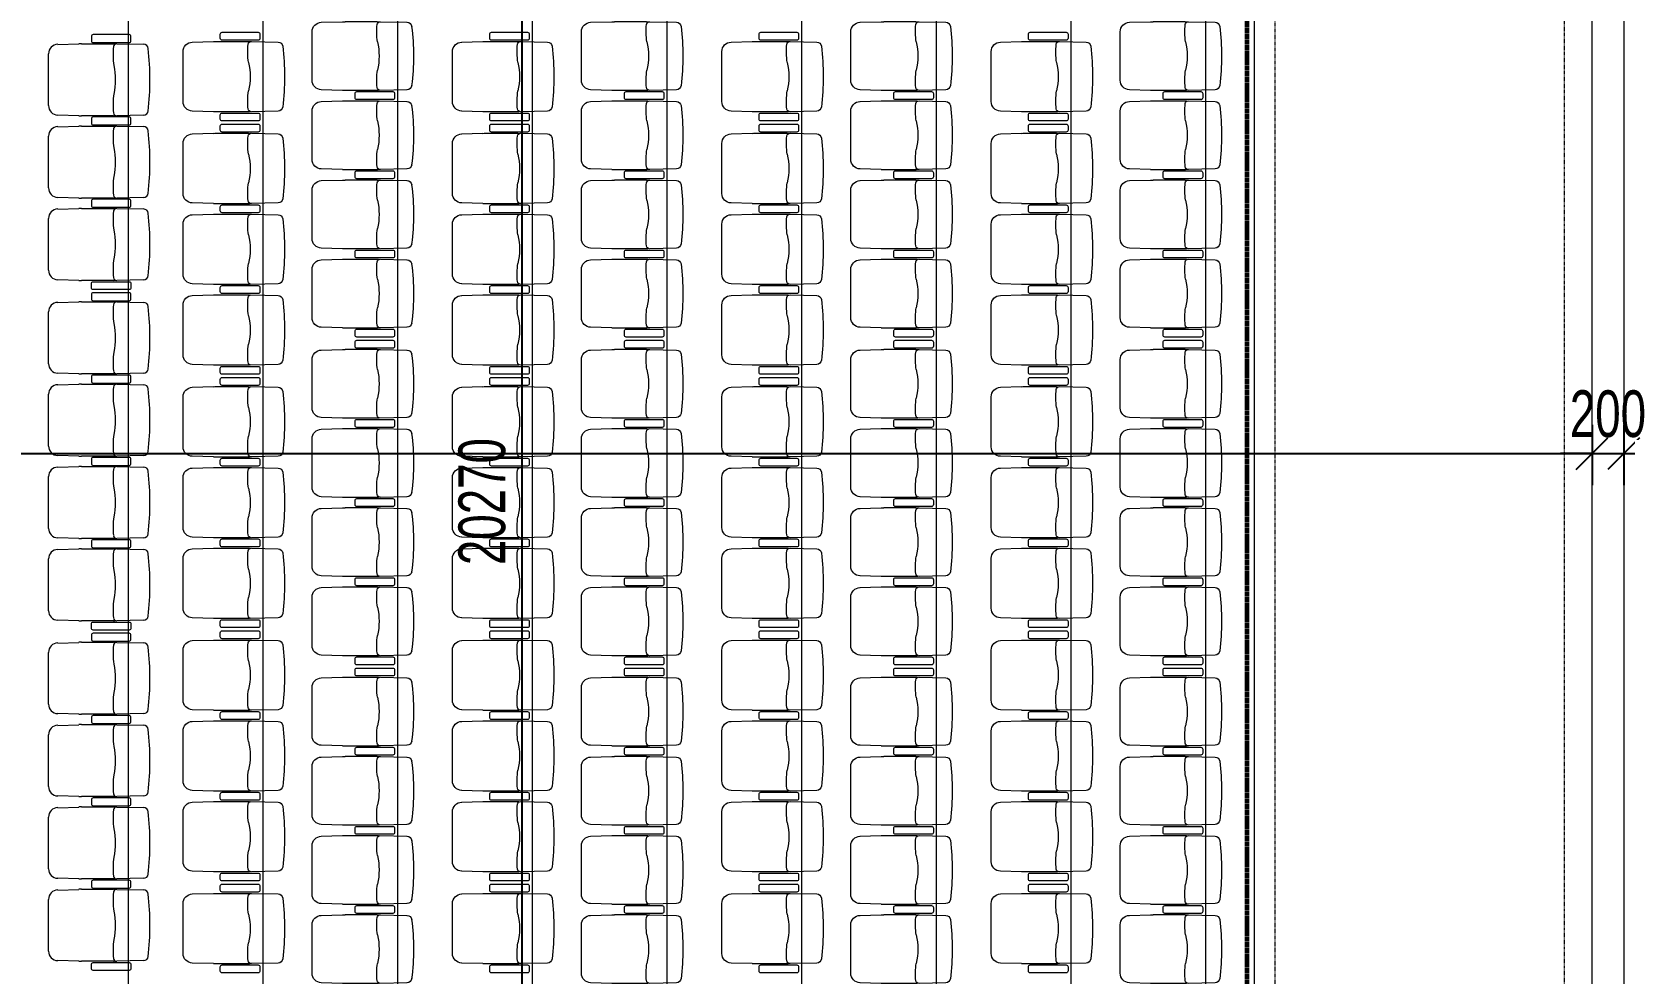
# Model space of a CAD drawing. Header units: millimetres. Extents: x 10569 to 232243, y -25347 to 80743.
# Drawn here: x 65102 to 75151, y 16754 to 22699 of the extents above; entities that cross this region are included whole.
import ezdxf

# ---------------------------------------------------------------- set-up
doc = ezdxf.new("R2010")
doc.units = ezdxf.units.MM
doc.linetypes.add('Dash', pattern=[6, 3, -3])
doc.linetypes.add('Hidden', pattern=[7.14375, 4.7625, -2.38125])
for name, color, linetype, lineweight in [('A-ANNO-DIMS', 211, 'Continuous', 5), ('A-DETL', 90, 'Continuous', 9), ('A-DETL-HDLN', 90, 'Hidden', 9), ('A-WALL', 113, 'Continuous', 20), ('P001', 131, 'Continuous', 9), ('P003', 231, 'Continuous', 9), ('P007', 191, 'Continuous', 9), ('P014', 61, 'Continuous', 9), ('P907', 195, 'Continuous', 9), ('SEATING OPTION A PLAN_20181105_dwg _2_', 8, 'Continuous', 9)]:
    doc.layers.add(name, color=color, linetype=linetype, lineweight=lineweight)
doc.styles.add('Arial_2', font='arial.ttf', dxfattribs={"width": 0.7, "height": 295.05988})
doc.dimstyles.new('Linear_-_1_5mm_Arial', dxfattribs={"dimscale": 304.8, "dimtxt": 300, "dimasz": 0.656168, "dimexe": 0.656168, "dimexo": 0.0625, "dimgap": 0.328084, "dimtad": 1, "dimdec": 0, "dimzin": 0, "dimdsep": 46, "dimtxsty": 'Arial_2', "dimblk1": 'OBLIQUE', "dimblk2": 'OBLIQUE', "dimsah": 1, "dimcen": 0.09, "dimadec": 0, "dimazin": 0, "dimtfac": 1, "dimtdec": 4, "dimtix": 1, "dimtmove": 0, "dimatfit": 3, "dimfxl": 0.656168, "dimfxlon": 1, "dimtvp": 1, "dimtolj": 1, "dimtzin": 0, "dimarcsym": 2})

# ---------------------------------------------------------------- blocks, each defined once
blk = doc.blocks.new('SEATING OPTION A PLAN_20181105_dwg_Hr_ch_CS-01_500-19088042-TENDER DRAFT G_F')
at = {"layer": 'P001', "color": 253}
for p, q in [((-347, 217), (-481, 213)), ((-129, 218), (-331, 218)), ((60, 213), (-108, 217)), ((-539, 153), (-539, -153)), ((-481, -213), (-347, -217)), ((-331, -218), (-129, -218)), ((-108, -217), (60, -213))]:
    blk.add_line(p, q, dxfattribs=at)
for centre, radius, start, end in [((-479, 153), 60, 91.7184, 180), ((-331, -332), 550, 90, 91.7184), ((-129, 178), 40, 71.95, 90), ((-109, 197), 20, 88.7726, 173.5969), ((60, 183), 30, 7.0549, 88.7726), ((278, 154), 409, 173.5969, 188.9692), ((-1423, 0), 1524, 352.9451, 7.0549), ((-526, 0), 410, 347.3196, 12.6804), ((278, -154), 409, 171.0308, 186.4031), ((-479, -153), 60, 180, 268.2816), ((-109, -197), 20, 186.4031, 271.2274), ((60, -183), 30, 271.2274, 352.9451), ((-331, 333), 550, 268.2816, 270), ((-129, -177), 40, 270, 288.05)]:
    blk.add_arc(centre, radius, start, end, dxfattribs=at)
blk = doc.blocks.new('SEATING OPTION A PLAN_20181105_dwg_Hr_ch_CS-01_hiji-19088041-TENDER DRAFT G_F')
at = {"layer": 'P003', "color": 253}
for p, q in [((-268, 13), (-268, -13)), ((-30, 25), (-256, 25)), ((-18, -13), (-18, 13)), ((-256, -25), (-30, -25))]:
    blk.add_line(p, q, dxfattribs=at)
for centre, start, end in [((-256, 13), 90, 180), ((-30, 13), 360, 90), ((-256, -13), 180, 270), ((-30, -13), 270, 0)]:
    blk.add_arc(centre, 12, start, end, dxfattribs=at)
blk = doc.blocks.new('SEATING OPTION A PLAN_20181105_dwg_B$3A57D8191-19088043-TENDER DRAFT G_F')
at = {"layer": 'P001', "color": 253}
for p, q in [((-311, 222), (-445, 218)), ((-93, 223), (-295, 223)), ((96, 218), (-72, 222)), ((-503, 158), (-503, -158)), ((-445, -218), (-311, -222)), ((-295, -222), (-93, -222)), ((-72, -222), (96, -218))]:
    blk.add_line(p, q, dxfattribs=at)
for centre, radius, start, end in [((-443, 158), 60, 91.7184, 180), ((-295, -327), 550, 90, 91.7184), ((352, 157), 447, 173.8758, 188.5782), ((-93, 183), 40, 71.95, 90), ((-73, 202), 20, 88.7726, 173.5969), ((96, 188), 30, 7.0549, 88.7726), ((-1469, 0), 1606, 353.1282, 6.8718), ((-490, 0), 410, 347.3196, 12.6804), ((352, -157), 447, 171.4218, 186.1242), ((-443, -158), 60, 180, 268.2816), ((96, -188), 30, 271.2274, 352.9451), ((-295, 328), 550, 268.2816, 270), ((-73, -202), 20, 186.4031, 271.2274), ((-93, -182), 40, 270, 288.05)]:
    blk.add_arc(centre, radius, start, end, dxfattribs=at)
blk = doc.blocks.new('SEATING OPTION A PLAN_20181105_dwg_Hr_ch_CS-01_hiji-19088044-TENDER DRAFT G_F')
at = {"layer": 'P003', "color": 253}
for p, q in [((-268, 13), (-268, -13)), ((-30, 25), (-256, 25)), ((-18, -13), (-18, 13)), ((-256, -25), (-30, -25))]:
    blk.add_line(p, q, dxfattribs=at)
for centre, start, end in [((-256, 13), 90, 180), ((-30, 13), 360, 90), ((-256, -13), 180, 270), ((-30, -13), 270, 0)]:
    blk.add_arc(centre, 12, start, end, dxfattribs=at)
blk = doc.blocks.new('SEATING OPTION A PLAN_20181105_dwg_B$AE7F12672-19088045-TENDER DRAFT G_F')
at = {"layer": 'P014', "color": 253}
for p, q in [((155166, 171874), (155334, 171878)), ((155355, 171878), (155557, 171878)), ((155573, 171878), (155707, 171874)), ((155765, 171814), (155765, 171487)), ((155334, 171424), (155166, 171427)), ((155557, 171423), (155355, 171423)), ((155707, 171428), (155573, 171424))]:
    blk.add_line(p, q, dxfattribs=at)
for centre, radius, start, end in [((156816, 171651), 1691, 173.3021, 186.6979), ((155166, 171844), 30, 91.2274, 172.9451), ((155335, 171858), 20, 6.4031, 91.2274), ((155355, 171838), 40, 90, 108.05), ((154871, 171810), 487, 351.7803, 5.8686), ((155557, 171328), 550, 88.2816, 90), ((155705, 171814), 60, 0, 88.2816), ((155752, 171651), 410, 167.3196, 192.6804), ((154871, 171491), 487, 354.1314, 8.2197), ((155166, 171457), 30, 187.0549, 268.7726), ((155705, 171487), 60, 271.7184, 360), ((155335, 171444), 20, 268.7726, 353.5969), ((155355, 171463), 40, 251.95, 270), ((155557, 171973), 550, 270, 271.7184)]:
    blk.add_arc(centre, radius, start, end, dxfattribs=at)
blk = doc.blocks.new('SEATING OPTION A PLAN_20181105_dwg _2_-19088040-TENDER DRAFT G_F')
at = {"layer": 'P007', "color": 253, "flags": 128}
blk.add_lwpolyline([(13624, 36612), (13624, 20882), (-1132, 20882), (-1132, 36612)], dxfattribs=at)
at = {"layer": 'P907', "color": 253}
for p, q in [((6518, 36612), (6518, 20882)), ((7368, 36612), (7368, 20882)), ((8218, 36612), (8218, 20882)), ((9068, 36612), (9068, 20882)), ((9918, 36612), (9918, 20882)), ((10768, 36612), (10768, 20882)), ((11618, 36612), (11618, 20882)), ((12468, 36612), (12468, 20882)), ((13318, 36612), (13318, 20882))]:
    blk.add_line(p, q, dxfattribs=at)
at = {"extrusion": (0, 0, -1), "zscale": -1, "rotation": 180}
for name, p in [('SEATING OPTION A PLAN_20181105_dwg_Hr_ch_CS-01_hiji-19088041-TENDER DRAFT G_F', (-7368, 31839)), ('SEATING OPTION A PLAN_20181105_dwg_Hr_ch_CS-01_500-19088042-TENDER DRAFT G_F', (-8218, 31714)), ('SEATING OPTION A PLAN_20181105_dwg_Hr_ch_CS-01_hiji-19088041-TENDER DRAFT G_F', (-9068, 31839)), ('SEATING OPTION A PLAN_20181105_dwg_Hr_ch_CS-01_500-19088042-TENDER DRAFT G_F', (-9918, 31714)), ('SEATING OPTION A PLAN_20181105_dwg_Hr_ch_CS-01_hiji-19088041-TENDER DRAFT G_F', (-10768, 31839)), ('SEATING OPTION A PLAN_20181105_dwg_Hr_ch_CS-01_500-19088042-TENDER DRAFT G_F', (-11618, 31714)), ('SEATING OPTION A PLAN_20181105_dwg_Hr_ch_CS-01_hiji-19088041-TENDER DRAFT G_F', (-12468, 31839)), ('SEATING OPTION A PLAN_20181105_dwg_Hr_ch_CS-01_500-19088042-TENDER DRAFT G_F', (-13318, 31714)), ('SEATING OPTION A PLAN_20181105_dwg_B$3A57D8191-19088043-TENDER DRAFT G_F', (-7368, 31584)), ('SEATING OPTION A PLAN_20181105_dwg_B$3A57D8191-19088043-TENDER DRAFT G_F', (-9068, 31584)), ('SEATING OPTION A PLAN_20181105_dwg_B$3A57D8191-19088043-TENDER DRAFT G_F', (-10768, 31584)), ('SEATING OPTION A PLAN_20181105_dwg_B$3A57D8191-19088043-TENDER DRAFT G_F', (-12468, 31584)), ('SEATING OPTION A PLAN_20181105_dwg_Hr_ch_CS-01_hiji-19088041-TENDER DRAFT G_F', (-8218, 31464)), ('SEATING OPTION A PLAN_20181105_dwg_Hr_ch_CS-01_hiji-19088041-TENDER DRAFT G_F', (-9918, 31464)), ('SEATING OPTION A PLAN_20181105_dwg_Hr_ch_CS-01_hiji-19088041-TENDER DRAFT G_F', (-11618, 31464)), ('SEATING OPTION A PLAN_20181105_dwg_Hr_ch_CS-01_hiji-19088041-TENDER DRAFT G_F', (-13318, 31464)), ('SEATING OPTION A PLAN_20181105_dwg_Hr_ch_CS-01_hiji-19088041-TENDER DRAFT G_F', (-7368, 31329)), ('SEATING OPTION A PLAN_20181105_dwg_Hr_ch_CS-01_500-19088042-TENDER DRAFT G_F', (-8218, 31214)), ('SEATING OPTION A PLAN_20181105_dwg_Hr_ch_CS-01_hiji-19088041-TENDER DRAFT G_F', (-9068, 31329)), ('SEATING OPTION A PLAN_20181105_dwg_Hr_ch_CS-01_500-19088042-TENDER DRAFT G_F', (-9918, 31214)), ('SEATING OPTION A PLAN_20181105_dwg_Hr_ch_CS-01_hiji-19088041-TENDER DRAFT G_F', (-10768, 31329)), ('SEATING OPTION A PLAN_20181105_dwg_Hr_ch_CS-01_500-19088042-TENDER DRAFT G_F', (-11618, 31214)), ('SEATING OPTION A PLAN_20181105_dwg_Hr_ch_CS-01_hiji-19088041-TENDER DRAFT G_F', (-12468, 31329)), ('SEATING OPTION A PLAN_20181105_dwg_Hr_ch_CS-01_500-19088042-TENDER DRAFT G_F', (-13318, 31214)), ('SEATING OPTION A PLAN_20181105_dwg_Hr_ch_CS-01_hiji-19088041-TENDER DRAFT G_F', (-7368, 31259)), ('SEATING OPTION A PLAN_20181105_dwg_Hr_ch_CS-01_hiji-19088041-TENDER DRAFT G_F', (-9068, 31259)), ('SEATING OPTION A PLAN_20181105_dwg_Hr_ch_CS-01_hiji-19088041-TENDER DRAFT G_F', (-10768, 31259)), ('SEATING OPTION A PLAN_20181105_dwg_Hr_ch_CS-01_hiji-19088041-TENDER DRAFT G_F', (-12468, 31259)), ('SEATING OPTION A PLAN_20181105_dwg_B$3A57D8191-19088043-TENDER DRAFT G_F', (-7368, 31004)), ('SEATING OPTION A PLAN_20181105_dwg_B$3A57D8191-19088043-TENDER DRAFT G_F', (-9068, 31004)), ('SEATING OPTION A PLAN_20181105_dwg_B$3A57D8191-19088043-TENDER DRAFT G_F', (-10768, 31004)), ('SEATING OPTION A PLAN_20181105_dwg_B$3A57D8191-19088043-TENDER DRAFT G_F', (-12468, 31004)), ('SEATING OPTION A PLAN_20181105_dwg_Hr_ch_CS-01_hiji-19088041-TENDER DRAFT G_F', (-8218, 30964)), ('SEATING OPTION A PLAN_20181105_dwg_Hr_ch_CS-01_hiji-19088041-TENDER DRAFT G_F', (-9918, 30964)), ('SEATING OPTION A PLAN_20181105_dwg_Hr_ch_CS-01_hiji-19088041-TENDER DRAFT G_F', (-11618, 30964)), ('SEATING OPTION A PLAN_20181105_dwg_Hr_ch_CS-01_hiji-19088041-TENDER DRAFT G_F', (-13318, 30964)), ('SEATING OPTION A PLAN_20181105_dwg_Hr_ch_CS-01_500-19088042-TENDER DRAFT G_F', (-8218, 30714)), ('SEATING OPTION A PLAN_20181105_dwg_Hr_ch_CS-01_500-19088042-TENDER DRAFT G_F', (-9918, 30714)), ('SEATING OPTION A PLAN_20181105_dwg_Hr_ch_CS-01_500-19088042-TENDER DRAFT G_F', (-11618, 30714)), ('SEATING OPTION A PLAN_20181105_dwg_Hr_ch_CS-01_500-19088042-TENDER DRAFT G_F', (-13318, 30714)), ('SEATING OPTION A PLAN_20181105_dwg_Hr_ch_CS-01_hiji-19088041-TENDER DRAFT G_F', (-7368, 30749)), ('SEATING OPTION A PLAN_20181105_dwg_Hr_ch_CS-01_hiji-19088041-TENDER DRAFT G_F', (-9068, 30749)), ('SEATING OPTION A PLAN_20181105_dwg_Hr_ch_CS-01_hiji-19088041-TENDER DRAFT G_F', (-10768, 30749)), ('SEATING OPTION A PLAN_20181105_dwg_Hr_ch_CS-01_hiji-19088041-TENDER DRAFT G_F', (-12468, 30749)), ('SEATING OPTION A PLAN_20181105_dwg_B$3A57D8191-19088043-TENDER DRAFT G_F', (-7368, 30494)), ('SEATING OPTION A PLAN_20181105_dwg_B$3A57D8191-19088043-TENDER DRAFT G_F', (-9068, 30494)), ('SEATING OPTION A PLAN_20181105_dwg_B$3A57D8191-19088043-TENDER DRAFT G_F', (-10768, 30494)), ('SEATING OPTION A PLAN_20181105_dwg_B$3A57D8191-19088043-TENDER DRAFT G_F', (-12468, 30494)), ('SEATING OPTION A PLAN_20181105_dwg_Hr_ch_CS-01_hiji-19088041-TENDER DRAFT G_F', (-8218, 30464)), ('SEATING OPTION A PLAN_20181105_dwg_Hr_ch_CS-01_hiji-19088041-TENDER DRAFT G_F', (-9918, 30464)), ('SEATING OPTION A PLAN_20181105_dwg_Hr_ch_CS-01_hiji-19088041-TENDER DRAFT G_F', (-11618, 30464)), ('SEATING OPTION A PLAN_20181105_dwg_Hr_ch_CS-01_hiji-19088041-TENDER DRAFT G_F', (-13318, 30464)), ('SEATING OPTION A PLAN_20181105_dwg_Hr_ch_CS-01_500-19088042-TENDER DRAFT G_F', (-8218, 30214)), ('SEATING OPTION A PLAN_20181105_dwg_Hr_ch_CS-01_500-19088042-TENDER DRAFT G_F', (-9918, 30214)), ('SEATING OPTION A PLAN_20181105_dwg_Hr_ch_CS-01_500-19088042-TENDER DRAFT G_F', (-11618, 30214)), ('SEATING OPTION A PLAN_20181105_dwg_Hr_ch_CS-01_500-19088042-TENDER DRAFT G_F', (-13318, 30214)), ('SEATING OPTION A PLAN_20181105_dwg_Hr_ch_CS-01_hiji-19088041-TENDER DRAFT G_F', (-6554, 30264)), ('SEATING OPTION A PLAN_20181105_dwg_Hr_ch_CS-01_hiji-19088041-TENDER DRAFT G_F', (-7368, 30239)), ('SEATING OPTION A PLAN_20181105_dwg_Hr_ch_CS-01_hiji-19088041-TENDER DRAFT G_F', (-9068, 30239)), ('SEATING OPTION A PLAN_20181105_dwg_Hr_ch_CS-01_hiji-19088041-TENDER DRAFT G_F', (-10768, 30239)), ('SEATING OPTION A PLAN_20181105_dwg_Hr_ch_CS-01_hiji-19088041-TENDER DRAFT G_F', (-12468, 30239)), ('SEATING OPTION A PLAN_20181105_dwg_B$3A57D8191-19088043-TENDER DRAFT G_F', (-7368, 29984)), ('SEATING OPTION A PLAN_20181105_dwg_B$3A57D8191-19088043-TENDER DRAFT G_F', (-9068, 29984)), ('SEATING OPTION A PLAN_20181105_dwg_B$3A57D8191-19088043-TENDER DRAFT G_F', (-10768, 29984)), ('SEATING OPTION A PLAN_20181105_dwg_B$3A57D8191-19088043-TENDER DRAFT G_F', (-12468, 29984)), ('SEATING OPTION A PLAN_20181105_dwg_Hr_ch_CS-01_hiji-19088041-TENDER DRAFT G_F', (-8218, 29964)), ('SEATING OPTION A PLAN_20181105_dwg_Hr_ch_CS-01_hiji-19088041-TENDER DRAFT G_F', (-9918, 29964)), ('SEATING OPTION A PLAN_20181105_dwg_Hr_ch_CS-01_hiji-19088041-TENDER DRAFT G_F', (-11618, 29964)), ('SEATING OPTION A PLAN_20181105_dwg_Hr_ch_CS-01_hiji-19088041-TENDER DRAFT G_F', (-13318, 29964)), ('SEATING OPTION A PLAN_20181105_dwg_Hr_ch_CS-01_500-19088042-TENDER DRAFT G_F', (-8218, 29644)), ('SEATING OPTION A PLAN_20181105_dwg_Hr_ch_CS-01_hiji-19088041-TENDER DRAFT G_F', (-8218, 29894)), ('SEATING OPTION A PLAN_20181105_dwg_Hr_ch_CS-01_500-19088042-TENDER DRAFT G_F', (-9918, 29644)), ('SEATING OPTION A PLAN_20181105_dwg_Hr_ch_CS-01_hiji-19088041-TENDER DRAFT G_F', (-9918, 29894)), ('SEATING OPTION A PLAN_20181105_dwg_Hr_ch_CS-01_500-19088042-TENDER DRAFT G_F', (-11618, 29644)), ('SEATING OPTION A PLAN_20181105_dwg_Hr_ch_CS-01_hiji-19088041-TENDER DRAFT G_F', (-11618, 29894)), ('SEATING OPTION A PLAN_20181105_dwg_Hr_ch_CS-01_500-19088042-TENDER DRAFT G_F', (-13318, 29644)), ('SEATING OPTION A PLAN_20181105_dwg_Hr_ch_CS-01_hiji-19088041-TENDER DRAFT G_F', (-13318, 29894)), ('SEATING OPTION A PLAN_20181105_dwg_Hr_ch_CS-01_hiji-19088041-TENDER DRAFT G_F', (-7368, 29729)), ('SEATING OPTION A PLAN_20181105_dwg_Hr_ch_CS-01_hiji-19088041-TENDER DRAFT G_F', (-9068, 29729)), ('SEATING OPTION A PLAN_20181105_dwg_Hr_ch_CS-01_hiji-19088041-TENDER DRAFT G_F', (-10768, 29729)), ('SEATING OPTION A PLAN_20181105_dwg_Hr_ch_CS-01_hiji-19088041-TENDER DRAFT G_F', (-12468, 29729)), ('SEATING OPTION A PLAN_20181105_dwg_Hr_ch_CS-01_hiji-19088041-TENDER DRAFT G_F', (-7368, 29659)), ('SEATING OPTION A PLAN_20181105_dwg_Hr_ch_CS-01_hiji-19088041-TENDER DRAFT G_F', (-9068, 29659)), ('SEATING OPTION A PLAN_20181105_dwg_Hr_ch_CS-01_hiji-19088041-TENDER DRAFT G_F', (-10768, 29659)), ('SEATING OPTION A PLAN_20181105_dwg_Hr_ch_CS-01_hiji-19088041-TENDER DRAFT G_F', (-12468, 29659)), ('SEATING OPTION A PLAN_20181105_dwg_B$3A57D8191-19088043-TENDER DRAFT G_F', (-7368, 29404)), ('SEATING OPTION A PLAN_20181105_dwg_B$3A57D8191-19088043-TENDER DRAFT G_F', (-9068, 29404)), ('SEATING OPTION A PLAN_20181105_dwg_B$3A57D8191-19088043-TENDER DRAFT G_F', (-10768, 29404)), ('SEATING OPTION A PLAN_20181105_dwg_B$3A57D8191-19088043-TENDER DRAFT G_F', (-12468, 29404)), ('SEATING OPTION A PLAN_20181105_dwg_Hr_ch_CS-01_500-19088042-TENDER DRAFT G_F', (-8218, 29144)), ('SEATING OPTION A PLAN_20181105_dwg_Hr_ch_CS-01_hiji-19088041-TENDER DRAFT G_F', (-8218, 29394)), ('SEATING OPTION A PLAN_20181105_dwg_Hr_ch_CS-01_500-19088042-TENDER DRAFT G_F', (-9918, 29144)), ('SEATING OPTION A PLAN_20181105_dwg_Hr_ch_CS-01_hiji-19088041-TENDER DRAFT G_F', (-9918, 29394)), ('SEATING OPTION A PLAN_20181105_dwg_Hr_ch_CS-01_500-19088042-TENDER DRAFT G_F', (-11618, 29144)), ('SEATING OPTION A PLAN_20181105_dwg_Hr_ch_CS-01_hiji-19088041-TENDER DRAFT G_F', (-11618, 29394)), ('SEATING OPTION A PLAN_20181105_dwg_Hr_ch_CS-01_500-19088042-TENDER DRAFT G_F', (-13318, 29144)), ('SEATING OPTION A PLAN_20181105_dwg_Hr_ch_CS-01_hiji-19088041-TENDER DRAFT G_F', (-13318, 29394)), ('SEATING OPTION A PLAN_20181105_dwg_Hr_ch_CS-01_hiji-19088041-TENDER DRAFT G_F', (-7368, 29149)), ('SEATING OPTION A PLAN_20181105_dwg_Hr_ch_CS-01_hiji-19088041-TENDER DRAFT G_F', (-9068, 29149)), ('SEATING OPTION A PLAN_20181105_dwg_Hr_ch_CS-01_hiji-19088041-TENDER DRAFT G_F', (-10768, 29149)), ('SEATING OPTION A PLAN_20181105_dwg_Hr_ch_CS-01_hiji-19088041-TENDER DRAFT G_F', (-12468, 29149)), ('SEATING OPTION A PLAN_20181105_dwg_B$3A57D8191-19088043-TENDER DRAFT G_F', (-7368, 28894)), ('SEATING OPTION A PLAN_20181105_dwg_B$3A57D8191-19088043-TENDER DRAFT G_F', (-9068, 28894)), ('SEATING OPTION A PLAN_20181105_dwg_B$3A57D8191-19088043-TENDER DRAFT G_F', (-10768, 28894)), ('SEATING OPTION A PLAN_20181105_dwg_B$3A57D8191-19088043-TENDER DRAFT G_F', (-12468, 28894)), ('SEATING OPTION A PLAN_20181105_dwg_Hr_ch_CS-01_500-19088042-TENDER DRAFT G_F', (-8218, 28644)), ('SEATING OPTION A PLAN_20181105_dwg_Hr_ch_CS-01_hiji-19088041-TENDER DRAFT G_F', (-8218, 28894)), ('SEATING OPTION A PLAN_20181105_dwg_Hr_ch_CS-01_500-19088042-TENDER DRAFT G_F', (-9918, 28644)), ('SEATING OPTION A PLAN_20181105_dwg_Hr_ch_CS-01_hiji-19088041-TENDER DRAFT G_F', (-9918, 28894)), ('SEATING OPTION A PLAN_20181105_dwg_Hr_ch_CS-01_500-19088042-TENDER DRAFT G_F', (-11618, 28644)), ('SEATING OPTION A PLAN_20181105_dwg_Hr_ch_CS-01_hiji-19088041-TENDER DRAFT G_F', (-11618, 28894)), ('SEATING OPTION A PLAN_20181105_dwg_Hr_ch_CS-01_500-19088042-TENDER DRAFT G_F', (-13318, 28644)), ('SEATING OPTION A PLAN_20181105_dwg_Hr_ch_CS-01_hiji-19088041-TENDER DRAFT G_F', (-13318, 28894)), ('SEATING OPTION A PLAN_20181105_dwg_Hr_ch_CS-01_hiji-19088041-TENDER DRAFT G_F', (-7368, 28639)), ('SEATING OPTION A PLAN_20181105_dwg_Hr_ch_CS-01_hiji-19088041-TENDER DRAFT G_F', (-9068, 28639)), ('SEATING OPTION A PLAN_20181105_dwg_Hr_ch_CS-01_hiji-19088041-TENDER DRAFT G_F', (-10768, 28639)), ('SEATING OPTION A PLAN_20181105_dwg_Hr_ch_CS-01_hiji-19088041-TENDER DRAFT G_F', (-12468, 28639)), ('SEATING OPTION A PLAN_20181105_dwg_B$3A57D8191-19088043-TENDER DRAFT G_F', (-7368, 28384)), ('SEATING OPTION A PLAN_20181105_dwg_B$3A57D8191-19088043-TENDER DRAFT G_F', (-9068, 28384)), ('SEATING OPTION A PLAN_20181105_dwg_B$3A57D8191-19088043-TENDER DRAFT G_F', (-10768, 28384)), ('SEATING OPTION A PLAN_20181105_dwg_B$3A57D8191-19088043-TENDER DRAFT G_F', (-12468, 28384)), ('SEATING OPTION A PLAN_20181105_dwg_Hr_ch_CS-01_500-19088042-TENDER DRAFT G_F', (-8218, 28144)), ('SEATING OPTION A PLAN_20181105_dwg_Hr_ch_CS-01_hiji-19088041-TENDER DRAFT G_F', (-8218, 28394)), ('SEATING OPTION A PLAN_20181105_dwg_Hr_ch_CS-01_500-19088042-TENDER DRAFT G_F', (-9918, 28144)), ('SEATING OPTION A PLAN_20181105_dwg_Hr_ch_CS-01_hiji-19088041-TENDER DRAFT G_F', (-9918, 28394)), ('SEATING OPTION A PLAN_20181105_dwg_Hr_ch_CS-01_500-19088042-TENDER DRAFT G_F', (-11618, 28144)), ('SEATING OPTION A PLAN_20181105_dwg_Hr_ch_CS-01_hiji-19088041-TENDER DRAFT G_F', (-11618, 28394)), ('SEATING OPTION A PLAN_20181105_dwg_Hr_ch_CS-01_500-19088042-TENDER DRAFT G_F', (-13318, 28144)), ('SEATING OPTION A PLAN_20181105_dwg_Hr_ch_CS-01_hiji-19088041-TENDER DRAFT G_F', (-13318, 28394)), ('SEATING OPTION A PLAN_20181105_dwg_Hr_ch_CS-01_hiji-19088041-TENDER DRAFT G_F', (-6554, 28114)), ('SEATING OPTION A PLAN_20181105_dwg_Hr_ch_CS-01_hiji-19088041-TENDER DRAFT G_F', (-7368, 28129)), ('SEATING OPTION A PLAN_20181105_dwg_Hr_ch_CS-01_hiji-19088041-TENDER DRAFT G_F', (-9068, 28129)), ('SEATING OPTION A PLAN_20181105_dwg_Hr_ch_CS-01_hiji-19088041-TENDER DRAFT G_F', (-10768, 28129)), ('SEATING OPTION A PLAN_20181105_dwg_Hr_ch_CS-01_hiji-19088041-TENDER DRAFT G_F', (-12468, 28129)), ('SEATING OPTION A PLAN_20181105_dwg_Hr_ch_CS-01_hiji-19088041-TENDER DRAFT G_F', (-7368, 28059)), ('SEATING OPTION A PLAN_20181105_dwg_Hr_ch_CS-01_hiji-19088041-TENDER DRAFT G_F', (-9068, 28059)), ('SEATING OPTION A PLAN_20181105_dwg_Hr_ch_CS-01_hiji-19088041-TENDER DRAFT G_F', (-10768, 28059)), ('SEATING OPTION A PLAN_20181105_dwg_Hr_ch_CS-01_hiji-19088041-TENDER DRAFT G_F', (-12468, 28059)), ('SEATING OPTION A PLAN_20181105_dwg_B$3A57D8191-19088043-TENDER DRAFT G_F', (-7368, 27804)), ('SEATING OPTION A PLAN_20181105_dwg_B$3A57D8191-19088043-TENDER DRAFT G_F', (-9068, 27804)), ('SEATING OPTION A PLAN_20181105_dwg_B$3A57D8191-19088043-TENDER DRAFT G_F', (-10768, 27804)), ('SEATING OPTION A PLAN_20181105_dwg_B$3A57D8191-19088043-TENDER DRAFT G_F', (-12468, 27804)), ('SEATING OPTION A PLAN_20181105_dwg_Hr_ch_CS-01_hiji-19088041-TENDER DRAFT G_F', (-8218, 27894)), ('SEATING OPTION A PLAN_20181105_dwg_Hr_ch_CS-01_hiji-19088041-TENDER DRAFT G_F', (-8218, 27824)), ('SEATING OPTION A PLAN_20181105_dwg_Hr_ch_CS-01_hiji-19088041-TENDER DRAFT G_F', (-9918, 27894)), ('SEATING OPTION A PLAN_20181105_dwg_Hr_ch_CS-01_hiji-19088041-TENDER DRAFT G_F', (-9918, 27824)), ('SEATING OPTION A PLAN_20181105_dwg_Hr_ch_CS-01_hiji-19088041-TENDER DRAFT G_F', (-11618, 27894)), ('SEATING OPTION A PLAN_20181105_dwg_Hr_ch_CS-01_hiji-19088041-TENDER DRAFT G_F', (-11618, 27824)), ('SEATING OPTION A PLAN_20181105_dwg_Hr_ch_CS-01_hiji-19088041-TENDER DRAFT G_F', (-13318, 27894)), ('SEATING OPTION A PLAN_20181105_dwg_Hr_ch_CS-01_hiji-19088041-TENDER DRAFT G_F', (-13318, 27824)), ('SEATING OPTION A PLAN_20181105_dwg_Hr_ch_CS-01_500-19088042-TENDER DRAFT G_F', (-8218, 27574)), ('SEATING OPTION A PLAN_20181105_dwg_Hr_ch_CS-01_500-19088042-TENDER DRAFT G_F', (-9918, 27574)), ('SEATING OPTION A PLAN_20181105_dwg_Hr_ch_CS-01_500-19088042-TENDER DRAFT G_F', (-11618, 27574)), ('SEATING OPTION A PLAN_20181105_dwg_Hr_ch_CS-01_500-19088042-TENDER DRAFT G_F', (-13318, 27574)), ('SEATING OPTION A PLAN_20181105_dwg_Hr_ch_CS-01_hiji-19088041-TENDER DRAFT G_F', (-7368, 27549)), ('SEATING OPTION A PLAN_20181105_dwg_Hr_ch_CS-01_hiji-19088041-TENDER DRAFT G_F', (-9068, 27549)), ('SEATING OPTION A PLAN_20181105_dwg_Hr_ch_CS-01_hiji-19088041-TENDER DRAFT G_F', (-10768, 27549)), ('SEATING OPTION A PLAN_20181105_dwg_Hr_ch_CS-01_hiji-19088041-TENDER DRAFT G_F', (-12468, 27549)), ('SEATING OPTION A PLAN_20181105_dwg_B$3A57D8191-19088043-TENDER DRAFT G_F', (-7368, 27294)), ('SEATING OPTION A PLAN_20181105_dwg_B$3A57D8191-19088043-TENDER DRAFT G_F', (-9068, 27294)), ('SEATING OPTION A PLAN_20181105_dwg_B$3A57D8191-19088043-TENDER DRAFT G_F', (-10768, 27294)), ('SEATING OPTION A PLAN_20181105_dwg_B$3A57D8191-19088043-TENDER DRAFT G_F', (-12468, 27294)), ('SEATING OPTION A PLAN_20181105_dwg_Hr_ch_CS-01_hiji-19088041-TENDER DRAFT G_F', (-8218, 27324)), ('SEATING OPTION A PLAN_20181105_dwg_Hr_ch_CS-01_hiji-19088041-TENDER DRAFT G_F', (-9918, 27324)), ('SEATING OPTION A PLAN_20181105_dwg_Hr_ch_CS-01_hiji-19088041-TENDER DRAFT G_F', (-11618, 27324)), ('SEATING OPTION A PLAN_20181105_dwg_Hr_ch_CS-01_hiji-19088041-TENDER DRAFT G_F', (-13318, 27324)), ('SEATING OPTION A PLAN_20181105_dwg_Hr_ch_CS-01_500-19088042-TENDER DRAFT G_F', (-8218, 27074)), ('SEATING OPTION A PLAN_20181105_dwg_Hr_ch_CS-01_500-19088042-TENDER DRAFT G_F', (-9918, 27074)), ('SEATING OPTION A PLAN_20181105_dwg_Hr_ch_CS-01_500-19088042-TENDER DRAFT G_F', (-11618, 27074)), ('SEATING OPTION A PLAN_20181105_dwg_Hr_ch_CS-01_500-19088042-TENDER DRAFT G_F', (-13318, 27074)), ('SEATING OPTION A PLAN_20181105_dwg_Hr_ch_CS-01_hiji-19088041-TENDER DRAFT G_F', (-7368, 27039)), ('SEATING OPTION A PLAN_20181105_dwg_Hr_ch_CS-01_hiji-19088041-TENDER DRAFT G_F', (-9068, 27039)), ('SEATING OPTION A PLAN_20181105_dwg_Hr_ch_CS-01_hiji-19088041-TENDER DRAFT G_F', (-10768, 27039)), ('SEATING OPTION A PLAN_20181105_dwg_Hr_ch_CS-01_hiji-19088041-TENDER DRAFT G_F', (-12468, 27039)), ('SEATING OPTION A PLAN_20181105_dwg_B$3A57D8191-19088043-TENDER DRAFT G_F', (-7368, 26784)), ('SEATING OPTION A PLAN_20181105_dwg_B$3A57D8191-19088043-TENDER DRAFT G_F', (-9068, 26784)), ('SEATING OPTION A PLAN_20181105_dwg_B$3A57D8191-19088043-TENDER DRAFT G_F', (-10768, 26784)), ('SEATING OPTION A PLAN_20181105_dwg_B$3A57D8191-19088043-TENDER DRAFT G_F', (-12468, 26784)), ('SEATING OPTION A PLAN_20181105_dwg_Hr_ch_CS-01_hiji-19088041-TENDER DRAFT G_F', (-8218, 26824)), ('SEATING OPTION A PLAN_20181105_dwg_Hr_ch_CS-01_hiji-19088041-TENDER DRAFT G_F', (-9918, 26824)), ('SEATING OPTION A PLAN_20181105_dwg_Hr_ch_CS-01_hiji-19088041-TENDER DRAFT G_F', (-11618, 26824)), ('SEATING OPTION A PLAN_20181105_dwg_Hr_ch_CS-01_hiji-19088041-TENDER DRAFT G_F', (-13318, 26824)), ('SEATING OPTION A PLAN_20181105_dwg_Hr_ch_CS-01_500-19088042-TENDER DRAFT G_F', (-8218, 26574)), ('SEATING OPTION A PLAN_20181105_dwg_Hr_ch_CS-01_500-19088042-TENDER DRAFT G_F', (-9918, 26574)), ('SEATING OPTION A PLAN_20181105_dwg_Hr_ch_CS-01_500-19088042-TENDER DRAFT G_F', (-11618, 26574)), ('SEATING OPTION A PLAN_20181105_dwg_Hr_ch_CS-01_500-19088042-TENDER DRAFT G_F', (-13318, 26574)), ('SEATING OPTION A PLAN_20181105_dwg_Hr_ch_CS-01_hiji-19088041-TENDER DRAFT G_F', (-7368, 26529)), ('SEATING OPTION A PLAN_20181105_dwg_Hr_ch_CS-01_hiji-19088041-TENDER DRAFT G_F', (-9068, 26529)), ('SEATING OPTION A PLAN_20181105_dwg_Hr_ch_CS-01_hiji-19088041-TENDER DRAFT G_F', (-10768, 26529)), ('SEATING OPTION A PLAN_20181105_dwg_Hr_ch_CS-01_hiji-19088041-TENDER DRAFT G_F', (-12468, 26529)), ('SEATING OPTION A PLAN_20181105_dwg_Hr_ch_CS-01_hiji-19088041-TENDER DRAFT G_F', (-7368, 26459)), ('SEATING OPTION A PLAN_20181105_dwg_Hr_ch_CS-01_hiji-19088041-TENDER DRAFT G_F', (-9068, 26459)), ('SEATING OPTION A PLAN_20181105_dwg_Hr_ch_CS-01_hiji-19088041-TENDER DRAFT G_F', (-10768, 26459)), ('SEATING OPTION A PLAN_20181105_dwg_Hr_ch_CS-01_hiji-19088041-TENDER DRAFT G_F', (-12468, 26459)), ('SEATING OPTION A PLAN_20181105_dwg_B$3A57D8191-19088043-TENDER DRAFT G_F', (-7368, 26204)), ('SEATING OPTION A PLAN_20181105_dwg_Hr_ch_CS-01_hiji-19088041-TENDER DRAFT G_F', (-8218, 26324)), ('SEATING OPTION A PLAN_20181105_dwg_B$3A57D8191-19088043-TENDER DRAFT G_F', (-9068, 26204)), ('SEATING OPTION A PLAN_20181105_dwg_Hr_ch_CS-01_hiji-19088041-TENDER DRAFT G_F', (-9918, 26324)), ('SEATING OPTION A PLAN_20181105_dwg_B$3A57D8191-19088043-TENDER DRAFT G_F', (-10768, 26204)), ('SEATING OPTION A PLAN_20181105_dwg_Hr_ch_CS-01_hiji-19088041-TENDER DRAFT G_F', (-11618, 26324)), ('SEATING OPTION A PLAN_20181105_dwg_B$3A57D8191-19088043-TENDER DRAFT G_F', (-12468, 26204)), ('SEATING OPTION A PLAN_20181105_dwg_Hr_ch_CS-01_hiji-19088041-TENDER DRAFT G_F', (-13318, 26324)), ('SEATING OPTION A PLAN_20181105_dwg_Hr_ch_CS-01_500-19088042-TENDER DRAFT G_F', (-8218, 26074)), ('SEATING OPTION A PLAN_20181105_dwg_Hr_ch_CS-01_500-19088042-TENDER DRAFT G_F', (-9918, 26074)), ('SEATING OPTION A PLAN_20181105_dwg_Hr_ch_CS-01_500-19088042-TENDER DRAFT G_F', (-11618, 26074)), ('SEATING OPTION A PLAN_20181105_dwg_Hr_ch_CS-01_500-19088042-TENDER DRAFT G_F', (-13318, 26074)), ('SEATING OPTION A PLAN_20181105_dwg_Hr_ch_CS-01_hiji-19088041-TENDER DRAFT G_F', (-6554, 25964)), ('SEATING OPTION A PLAN_20181105_dwg_Hr_ch_CS-01_hiji-19088041-TENDER DRAFT G_F', (-7368, 25949)), ('SEATING OPTION A PLAN_20181105_dwg_Hr_ch_CS-01_hiji-19088041-TENDER DRAFT G_F', (-9068, 25949)), ('SEATING OPTION A PLAN_20181105_dwg_Hr_ch_CS-01_hiji-19088041-TENDER DRAFT G_F', (-10768, 25949)), ('SEATING OPTION A PLAN_20181105_dwg_Hr_ch_CS-01_hiji-19088041-TENDER DRAFT G_F', (-12468, 25949))]:
    blk.add_blockref(name, p, dxfattribs=at)
at = {"rotation": 180}
for p in [(161781, 203215), (161781, 202695), (161781, 202175), (161781, 201585), (161781, 201065), (161781, 200545), (161781, 200025), (161781, 199435), (161781, 198915), (161781, 198395), (161781, 197875)]:
    blk.add_blockref('SEATING OPTION A PLAN_20181105_dwg_B$AE7F12672-19088045-TENDER DRAFT G_F', p, dxfattribs=at)
for p in [(6554, 31824), (6554, 31304), (6554, 30784), (6554, 30194), (6554, 29674), (6554, 29154), (6554, 28634), (6554, 28044), (6554, 27524), (6554, 27004), (6554, 26484)]:
    blk.add_blockref('SEATING OPTION A PLAN_20181105_dwg_Hr_ch_CS-01_hiji-19088044-TENDER DRAFT G_F', p)
blk = doc.blocks.new('_Oblique')
at = {"color": 0, "linetype": 'ByBlock', "lineweight": -2}
blk.add_line((-0.5, -0.5), (0.5, 0.5), dxfattribs=at)
blk = doc.blocks.new('DIMBLOCK142-TENDER DRAFT G_F')
at = {"layer": 'A-ANNO-DIMS', "color": 0, "lineweight": -2, "transparency": 16777216}
for p, q in [((41679, 20216), (41679, 19835)), ((74949, 20216), (74949, 19835)), ((41679, 20035), (74949, 20035))]:
    blk.add_line(p, q, dxfattribs=at)
at = {"layer": 'Defpoints', "color": 0, "transparency": 16777216}
for p in [(41679, 20235), (74949, 20235), (74949, 20035)]:
    blk.add_point(p, dxfattribs=at)
at = {"layer": 'A-ANNO-DIMS', "color": 0, "lineweight": -2, "transparency": 16777216, "xscale": 200, "yscale": 200, "zscale": 200, "rotation": 180}
blk.add_blockref('_Oblique', (41679, 20035), dxfattribs=at)
at = {"layer": 'A-ANNO-DIMS', "color": 0, "lineweight": -2, "transparency": 16777216, "xscale": 200, "yscale": 200, "zscale": 200}
blk.add_blockref('_Oblique', (74949, 20035), dxfattribs=at)
at = {"layer": 'A-ANNO-DIMS', "color": 0, "transparency": 16777216, "insert": (58314, 20285), "char_height": 295.1, "width": 941.54, "attachment_point": 5, "style": 'Arial_2'}
blk.add_mtext('\\A1;33270', dxfattribs=at)
blk = doc.blocks.new('DIMBLOCK143-TENDER DRAFT G_F')
at = {"layer": 'A-ANNO-DIMS', "color": 0, "lineweight": -2, "transparency": 16777216}
for p, q in [((74949, 20216), (74949, 19835)), ((75149, 20216), (75149, 19835)), ((74949, 20035), (74749, 20035)), ((74949, 20035), (75149, 20035)), ((75149, 20035), (75349, 20035))]:
    blk.add_line(p, q, dxfattribs=at)
at = {"layer": 'Defpoints', "color": 0, "transparency": 16777216}
for p in [(74949, 20235), (75149, 20235), (75149, 20035)]:
    blk.add_point(p, dxfattribs=at)
at = {"layer": 'A-ANNO-DIMS', "color": 0, "lineweight": -2, "transparency": 16777216, "xscale": 200, "yscale": 200, "zscale": 200}
blk.add_blockref('_Oblique', (74949, 20035), dxfattribs=at)
at = {"layer": 'A-ANNO-DIMS', "color": 0, "lineweight": -2, "transparency": 16777216, "xscale": 200, "yscale": 200, "zscale": 200, "rotation": 180}
blk.add_blockref('_Oblique', (75149, 20035), dxfattribs=at)
at = {"layer": 'A-ANNO-DIMS', "color": 0, "transparency": 16777216, "insert": (75049, 20285), "char_height": 295.1, "width": 564.92, "attachment_point": 5, "style": 'Arial_2'}
blk.add_mtext('\\A1;200', dxfattribs=at)
blk = doc.blocks.new('DIMBLOCK144-TENDER DRAFT G_F')
at = {"layer": 'A-ANNO-DIMS', "color": 0, "lineweight": -2, "transparency": 16777216}
for p, q in [((75149, 20216), (75149, 19835)), ((76389, 20216), (76389, 19835)), ((75149, 20035), (76389, 20035))]:
    blk.add_line(p, q, dxfattribs=at)
at = {"layer": 'Defpoints', "color": 0, "transparency": 16777216}
for p in [(75149, 20235), (76389, 20235), (76389, 20035)]:
    blk.add_point(p, dxfattribs=at)
at = {"layer": 'A-ANNO-DIMS', "color": 0, "lineweight": -2, "transparency": 16777216, "xscale": 200, "yscale": 200, "zscale": 200, "rotation": 180}
blk.add_blockref('_Oblique', (75149, 20035), dxfattribs=at)
at = {"layer": 'A-ANNO-DIMS', "color": 0, "lineweight": -2, "transparency": 16777216, "xscale": 200, "yscale": 200, "zscale": 200}
blk.add_blockref('_Oblique', (76389, 20035), dxfattribs=at)
at = {"layer": 'A-ANNO-DIMS', "color": 0, "transparency": 16777216, "insert": (75769, 20285), "char_height": 295.1, "width": 753.23, "attachment_point": 5, "style": 'Arial_2'}
blk.add_mtext('\\A1;1240', dxfattribs=at)
blk = doc.blocks.new('DIMBLOCK179-TENDER DRAFT G_F')
at = {"layer": 'A-ANNO-DIMS', "color": 0, "lineweight": -2, "transparency": 16777216}
for p, q in [((68376, 29867), (67995, 29867)), ((68195, 29867), (68195, 9597)), ((68376, 9597), (67995, 9597))]:
    blk.add_line(p, q, dxfattribs=at)
at = {"layer": 'Defpoints', "color": 0, "transparency": 16777216}
for p in [(68395, 29867), (68195, 9597), (68395, 9597)]:
    blk.add_point(p, dxfattribs=at)
at = {"layer": 'A-ANNO-DIMS', "color": 0, "lineweight": -2, "transparency": 16777216, "xscale": 200, "yscale": 200, "zscale": 200}
for p, rotation in [((68195, 29867), 90), ((68195, 9597), 270)]:
    blk.add_blockref('_Oblique', p, dxfattribs=dict(at, rotation=rotation))
at = {"layer": 'A-ANNO-DIMS', "color": 0, "transparency": 16777216, "insert": (67944, 19732), "char_height": 295.1, "width": 941.54, "attachment_point": 5, "rotation": 90, "style": 'Arial_2'}
blk.add_mtext('\\A1;20270', dxfattribs=at)

msp = doc.modelspace()

# ---------------------------------------------------------------- linework, layer by layer
at = {"layer": 'A-DETL', "linetype": 'Hidden', "lineweight": 60}
msp.add_line((72769.10347, 27837.48546), (72769.10347, 11627.48541), dxfattribs=at)
at = {"layer": 'A-DETL-HDLN', "linetype": 'Dash'}
for p, q in [((72949.10347, 12957.48547), (72949.10347, 26511.17857)), ((74772.25064, 26511.17857), (74772.25064, 12957.48547))]:
    msp.add_line(p, q, dxfattribs=at)
at = {"layer": 'A-WALL'}
for p, q in [((74949.293, 11797.48546), (74949.293, 27667.48546)), ((75149.293, 27667.48546), (75149.293, 11797.48546))]:
    msp.add_line(p, q, dxfattribs=at)

# ---------------------------------------------------------------- block references
at = {"layer": 'SEATING OPTION A PLAN_20181105_dwg _2_', "color": 53, "lineweight": 40}
msp.add_blockref('SEATING OPTION A PLAN_20181105_dwg _2_-19088040-TENDER DRAFT G_F', (59191.5567, -9168.19575), dxfattribs=at)

# ---------------------------------------------------------------- dimensions: what is measured, and where the dimension line sits
at = {"layer": 'A-ANNO-DIMS'}
dim = msp.add_linear_dim(base=(68194.89734, 9597.48558), p1=(68394.89734, 29867.48546), p2=(68394.89734, 9597.48558), angle=90, dimstyle='Linear_-_1_5mm_Arial', override={"dimpost": '<>', "dimfxl": 20269.999876}, dxfattribs=at)
dim.commit()
dim.dimension.update_dxf_attribs({"geometry": 'DIMBLOCK179-TENDER DRAFT G_F', "text_midpoint": (67944.24774, 19732.48552)})
for base, p1, p2, override, picture, middle in [((74949.293, 20034.55354), (41679.29296, 20234.55354), (74949.293, 20234.55354), {"dimpost": '<>', "dimfxl": 33270.000036}, 'DIMBLOCK142-TENDER DRAFT G_F', (58314.29298, 20285.30378)), ((75149.293, 20034.55354), (74949.293, 20234.55354), (75149.293, 20234.55354), {"dimpost": '<>', "dimfxl": 200}, 'DIMBLOCK143-TENDER DRAFT G_F', (75049.293, 20285.20315)), ((76389.29296, 20034.55354), (75149.293, 20234.55354), (76389.29296, 20234.55354), {"dimpost": '<>', "dimfxl": 1239.999965}, 'DIMBLOCK144-TENDER DRAFT G_F', (75769.29298, 20285.20315))]:
    dim = msp.add_linear_dim(base=base, p1=p1, p2=p2, dimstyle='Linear_-_1_5mm_Arial', override=override, dxfattribs=at)
    dim.commit()
    dim.dimension.update_dxf_attribs({"geometry": picture, "text_midpoint": middle})

doc.saveas('drawing.dxf')
